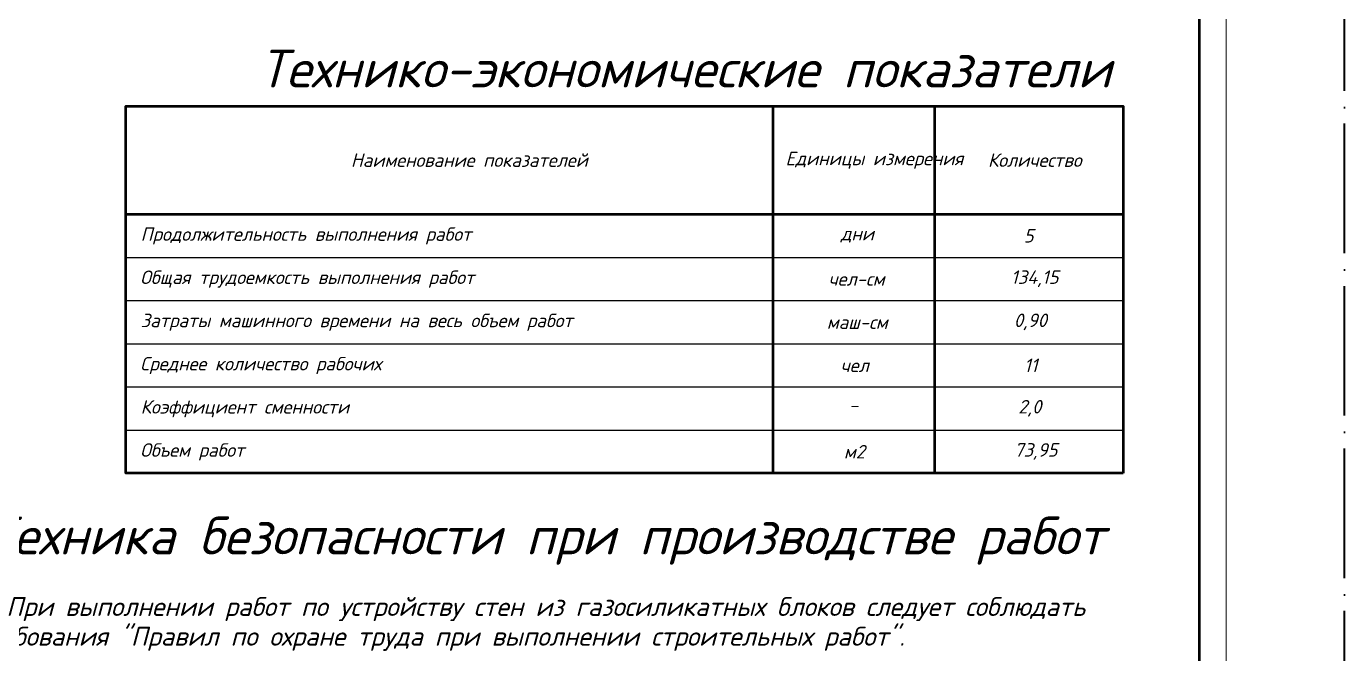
# Model space of a CAD drawing. Header units: millimetres. Extents: x 2279 to 5236, y 896 to 2828.
# Drawn here: x 4064.7 to 4309.2, y 1662.9 to 1779.1 of the extents above; entities that cross this region are included whole.
import ezdxf

# ---------------------------------------------------------------- set-up
doc = ezdxf.new("R2010")
doc.units = ezdxf.units.MM
doc.linetypes.add('ACAD_ISO04W100', pattern=[30, 24, -3, 0, -3])
doc.layers.add('PDF _!!ТОНКАЯ', color=7, linetype='Continuous')
doc.layers.add('PDF _Текст', color=7, linetype='Continuous')
doc.layers.add('ОС', color=1, linetype='Continuous', lineweight=50)
doc.layers.add('Тонкие', color=83, linetype='Continuous', lineweight=15)
doc.styles.add('PDF ISOCPEUR Italic', font='isocpeui.ttf')

msp = doc.modelspace()

# ---------------------------------------------------------------- linework, layer by layer
at = {"color": 242, "linetype": 'ACAD_ISO04W100', "lineweight": 40, "true_color": 0xcd2027}
msp.add_lwpolyline([(3389.53, 1345.78), (4309.17, 1345.78), (4309.17, 2007.21), (3389.53, 2007.21)], close=True, dxfattribs=at)
at = {"layer": 'PDF _!!ТОНКАЯ', "lineweight": 50}
msp.add_lwpolyline([(4268.11, 1696.29), (4083.11, 1696.29), (4083.11, 1764.32), (4268.11, 1764.32)], close=True, dxfattribs=at)
for points in [[(4203.13, 1764.32), (4203.13, 1696.29)], [(4233.1, 1764.32), (4233.1, 1696.29)], [(4083.11, 1744.3), (4268.11, 1744.3)]]:
    msp.add_lwpolyline(points, dxfattribs=at)
at = {"layer": 'PDF _!!ТОНКАЯ', "lineweight": 25}
for points in [[(4083.11, 1736.3), (4268.11, 1736.3)], [(4083.11, 1728.29), (4268.11, 1728.29)], [(4083.11, 1720.29), (4268.11, 1720.29)], [(4083.11, 1712.29), (4268.11, 1712.29)], [(4083.11, 1704.29), (4268.11, 1704.29)]]:
    msp.add_lwpolyline(points, dxfattribs=at)
at = {"layer": 'ОС', "color": 7}
msp.add_line((4282.22, 1973.64), (4282.22, 1389.64), dxfattribs=at)
at = {"layer": 'Тонкие', "color": 7}
msp.add_line((4287.22, 1978.64), (4287.22, 1384.64), dxfattribs=at)

# ---------------------------------------------------------------- texts
at = {"layer": 'PDF _Текст', "attachment_point": 7, "style": 'PDF ISOCPEUR Italic'}
for s, insert, char_height in [('Технико-экономические показатели', (4107.88, 1767.79), 6.9997), ('Наименование показателей', (4124.85, 1753.06), 2.4999), ('Единицы измерения', (4205.46, 1752.69), 2.4999), ('Количество', (4243.01, 1753.06), 2.5), ('Продолжительность выполнения работ', (4085.86, 1738.68), 2.4999), ('дни', (4215.7, 1739.05), 2.5), ('5', (4249.65, 1739.05), 2.5), ('Общая трудоемкость выполнения работ', (4085.78, 1730.68), 2.4999), ('134,15', (4247.28, 1730.8), 2.5), ('чел-см', (4213.42, 1731.05), 2.5), ('Затраты машинного времени на весь объем работ', (4085.86, 1722.68), 2.4999), ('маш-см', (4213.12, 1723.04), 2.5), ('0,90', (4247.83, 1722.8), 2.5), ('Среднее количество рабочих', (4085.78, 1714.67), 2.4999), ('чел', (4215.66, 1715.04), 2.5), ('11', (4249.7, 1715.04), 2.5), ('Коэффициент сменности', (4085.86, 1706.67), 2.4999), ('2,0', (4248.64, 1706.8), 2.5), ('-', (4217.23, 1707.67), 2.5), ('Объем работ', (4085.78, 1698.67), 2.4999), ('73,95', (4247.88, 1698.79), 2.5), ('м2', (4216.29, 1699.04), 2.5), ('Техника безопасности при производстве работ', (4057.3, 1679.36), 6.9997), ('При выполнении работ по устройству стен из газосиликатных блоков следует соблюдать', (4060.94, 1668.9), 3.4998), ('требования "Правил по охране труда при выполнении строительных работ".', (4055.02, 1663.39), 3.4998)]:
    msp.add_mtext(s, dxfattribs=dict(at, insert=insert, char_height=char_height))

doc.saveas('drawing.dxf')
